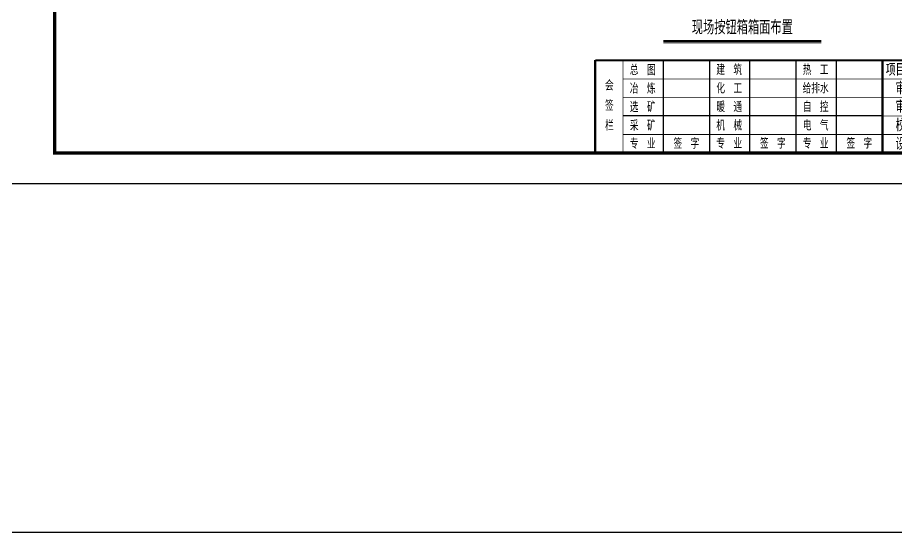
# Model space of a CAD drawing. Header units: millimetres. Extents: x 257344 to 1270023, y 272924 to 540726.
# Drawn here: x 916907 to 945361, y 272924 to 289603 of the extents above; entities that cross this region are included whole.
import ezdxf
from ezdxf.enums import TextEntityAlignment as Align

# ---------------------------------------------------------------- set-up
doc = ezdxf.new("R2010")
doc.units = ezdxf.units.MM
doc.layers.add('CAXA0层', color=7, linetype='Continuous', lineweight=25)
doc.layers.add('SW', color=8, linetype='Continuous', lineweight=20)
for name, color, linetype in [('TEXT', 4, 'Continuous'), ('图框', 7, 'Continuous'), ('照明平面设备层', 1, 'Continuous')]:
    doc.layers.add(name, color=color, linetype=linetype)
doc.styles.add('标准', font='', dxfattribs={"width": 0.667})
doc.styles.get('标准').set_extended_font_data('NSimSun')

# ---------------------------------------------------------------- blocks, each defined once
blk = doc.blocks.new('铜陵有色图签02')
at = {"layer": '图框', "linetype": 'Continuous', "lineweight": 50}
for p, q in [((-38401, 3003), (-38401, 1)), ((-29100, 3001), (-29100, 0))]:
    blk.add_line(p, q, dxfattribs=at)
at = {"layer": '图框', "color": 7, "linetype": 'Continuous', "lineweight": 25}
for p, q in [((-36201, 3010), (-36201, 9)), ((-34701, 3010), (-34701, 9)), ((-33401, 3017), (-33401, 16)), ((-31901, 3017), (-31901, 16)), ((-30601, 3017), (-30601, 16)), ((-29100, 1201), (-37501, 1201))]:
    blk.add_line(p, q, dxfattribs=at)
at = {"layer": '图框', "lineweight": 70, "const_width": 70}
blk.add_lwpolyline([(-17980, 3001), (0, 3001), (-38401, 3001)], dxfattribs=at)
at = {"layer": '图框', "color": 7, "linetype": 'Continuous', "lineweight": 25, "const_width": 25}
for points in [[(-37501, 3000), (-37501, 0)], [(-23100, 2401), (-37501, 2401)], [(-23100, 1801), (-37501, 1801)], [(-23100, 1201), (-29100, 1201)], [(-12900, 600), (-18000, 600), (-37501, 600)]]:
    blk.add_lwpolyline(points, dxfattribs=at)
at = {"layer": '图框', "linetype": 'Continuous', "lineweight": 70, "const_width": 70}
blk.add_lwpolyline([(-38401, 1), (0, 0)], dxfattribs=at)
at = {"layer": 'TEXT', "color": 7, "lineweight": 25, "style": '标准', "width": 0.667}
for s, height, p in [('总  图', 300, (-36862, 2555)), ('建  筑', 300, (-34062, 2562)), ('热  工', 300, (-31262, 2562)), ('项目负责人', 350, (-28197, 2541)), ('会', 300, (-37942, 2054)), ('冶  炼', 300, (-36862, 1955)), ('化  工', 300, (-34062, 1962)), ('给排水', 300, (-31262, 1962)), ('审  定', 350, (-28197, 1941)), ('签', 300, (-37942, 1404)), ('审  核', 350, (-28197, 1341)), ('选  矿', 300, (-36862, 1355)), ('暖  通', 300, (-34062, 1362)), ('自  控', 300, (-31262, 1362)), ('校  对', 350, (-28197, 741)), ('栏', 300, (-37942, 754)), ('采  矿', 300, (-36862, 754)), ('机  械', 300, (-34062, 761)), ('电  气', 300, (-31262, 761)), ('专  业', 300, (-36862, 170)), ('签  字', 300, (-35449, 170)), ('专  业', 300, (-34062, 177)), ('签  字', 300, (-32649, 177)), ('专  业', 300, (-31262, 177)), ('签  字', 300, (-29849, 177)), ('设  计', 350, (-28197, 139))]:
    blk.add_text(s, height=height, dxfattribs=at).set_placement(p, align=Align.CENTER)

msp = doc.modelspace()

# ---------------------------------------------------------------- linework, layer by layer
at = {"color": 3}
msp.add_lwpolyline([(267543.57835, 342923.7246), (1270023.47933, 342923.7246), (1270023.47933, 272923.7246), (267543.57835, 272923.7246)], close=True, dxfattribs=at)
at = {"layer": 'CAXA0层', "color": 2, "linetype": 'ByBlock', "lineweight": 40}
msp.add_line((937822.70753, 288847.7573), (942920.85282, 288847.7573), dxfattribs=at)
at = {"layer": 'CAXA0层', "color": 2, "linetype": 'ByBlock', "lineweight": 0}
msp.add_line((937822.70753, 288782.27437), (942920.85282, 288782.27437), dxfattribs=at)
at = {"layer": '图框', "linetype": 'Continuous', "lineweight": 100, "const_width": 100}
msp.add_lwpolyline([(918108.79781, 285214.48919), (974008.79781, 285214.48919), (974008.79781, 325214.48919), (918108.79781, 325214.48919)], close=True, dxfattribs=at)
at = {"layer": '照明平面设备层', "color": 0, "lineweight": -3, "ltscale": 100}
msp.add_lwpolyline([(915608.79781, 326214.48919), (975008.79781, 326214.48919), (975008.79781, 284214.48919), (915608.79781, 284214.48919)], close=True, dxfattribs=at)

# ---------------------------------------------------------------- block references
at = {"layer": '图框', "lineweight": 25}
msp.add_blockref('铜陵有色图签02', (974008.79781, 285214.48919), dxfattribs=at)

# ---------------------------------------------------------------- texts
at = {"layer": 'SW', "color": 2, "linetype": 'ByBlock', "lineweight": 25, "style": '标准', "width": 0.667}
msp.add_text('现场按钮箱箱面布置', height=400, dxfattribs=at).set_placement((940371.55244, 289102.77133), align=Align.CENTER)

doc.saveas('drawing.dxf')
